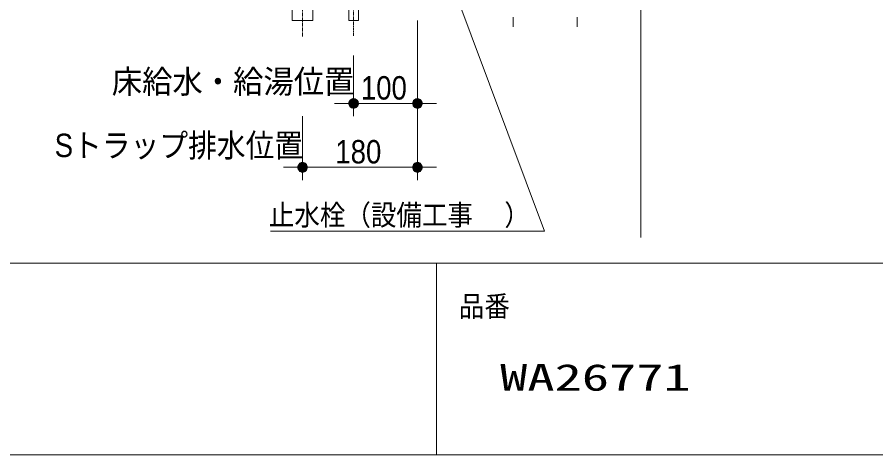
# Model space of a CAD drawing. Units: millimetres, scale not verified. Extents: x -6062 to 6062, y -3045 to 3045.
# Drawn here: x -1344 to 0, y -2770 to -2085 of the extents above; entities that cross this region are included whole.
import ezdxf
from ezdxf.enums import TextEntityAlignment as Align

# ---------------------------------------------------------------- set-up
doc = ezdxf.new("R2010")
doc.units = ezdxf.units.MM
doc.header["$LTSCALE"] = 20
doc.linetypes.add('CHAIN1', pattern=[8, 5, -1, 1, -1])
for name, color, linetype, lineweight in [('0-0_1図面枠', 7, 'Continuous', 9), ('0-1_2寸法-3', 7, 'Continuous', 9), ('0-2_2寸法-1', 7, 'Continuous', 9), ('0-3_0', 7, 'Continuous', 9), ('0-4_2寸法-2', 7, 'Continuous', 9), ('0-7_4給排水', 7, 'Continuous', 9)]:
    doc.layers.add(name, color=color, linetype=linetype, lineweight=lineweight)
doc.styles.add('ＭＳ ゴシック', font='')
doc.styles.add('ＭＳ Ｐゴシック', font='')
doc.styles.get('ＭＳ ゴシック').set_extended_font_data('MS Gothic')
doc.styles.get('ＭＳ Ｐゴシック').set_extended_font_data('MS PGothic')

# ---------------------------------------------------------------- blocks, each defined once
blk = doc.blocks.new('グループ-2')
at = {"layer": '0-0_1図面枠'}
for p, q in [((-80000, -49400), (80000, -49400)), ((22000, -49400), (22000, -55400))]:
    blk.add_line(p, q, dxfattribs=at)
blk.add_lwpolyline([(-80000, 55400), (80000, 55400), (80000, -55400), (-80000, -55400)], close=True, dxfattribs=at)
blk = doc.blocks.new('図面枠')
at = {"layer": '0-0_1図面枠'}
blk.add_blockref('グループ-2', (0, 0), dxfattribs=at)
at = {"layer": '0-0_1図面枠', "style": 'ＭＳ ゴシック', "width": 0.9}
blk.add_text('品番', height=650.9, dxfattribs=at).set_placement((22696.5, -51268.3), align=Align.BOTTOM_LEFT)
blk = doc.blocks.new('グループ-4')
at = {"layer": '0-0_1図面枠'}
blk.add_line((28400, 41000), (28400, -48600), dxfattribs=at)
blk = doc.blocks.new('_Dot')
at = {"layer": '0-3_0'}
for p, q in [((-10, 0), (-20, 0)), ((9.78, 2), (-9.78, 2)), ((7.99, 6), (-7.99, 6)), ((9.16, -3.98), (-9.16, -3.98)), ((6, -7.98), (-6, -7.98))]:
    blk.add_line(p, q, dxfattribs=at)
for points in [[(10, 0), (9.92, 1.25), (9.69, 2.49), (9.3, 3.68), (8.76, 4.82), (8.09, 5.88), (7.29, 6.85), (6.37, 7.71), (5.36, 8.44), (4.26, 9.05), (3.09, 9.51), (1.87, 9.82), (0.63, 9.98), (-0.63, 9.98), (-1.87, 9.82), (-3.09, 9.51), (-4.26, 9.05), (-5.36, 8.44), (-6.37, 7.71), (-7.29, 6.85), (-8.09, 5.88), (-8.76, 4.82), (-9.3, 3.68), (-9.69, 2.49), (-9.92, 1.25), (-10, 0), (0, 0)], [(-10, 0), (-9.92, -1.25), (-9.69, -2.49), (-9.3, -3.68), (-8.76, -4.82), (-8.09, -5.88), (-7.29, -6.85), (-6.37, -7.71), (-5.36, -8.44), (-4.26, -9.05), (-3.09, -9.51), (-1.87, -9.82), (-0.63, -9.98), (0.63, -9.98), (1.87, -9.82), (3.09, -9.51), (4.26, -9.05), (5.36, -8.44), (6.37, -7.71), (7.29, -6.85), (8.09, -5.88), (8.76, -4.82), (9.3, -3.68), (9.69, -2.49), (9.92, -1.25), (10, 0), (0, 0)]]:
    blk.add_lwpolyline(points, close=True, dxfattribs=at)
blk = doc.blocks.new('グループ-55')
at = {"layer": '0-7_4給排水', "linetype": 'CHAIN1'}
blk.add_line((17800, -42300), (17800, -32000), dxfattribs=at)
at = {"layer": '0-7_4給排水'}
blk.add_lwpolyline([(17480, -41400), (18120, -41400), (18120, -41800), (17480, -41800)], close=True, dxfattribs=at)
blk = doc.blocks.new('グループ-56')
at = {"layer": '0-7_4給排水'}
blk.add_blockref('グループ-55', (0, 0), dxfattribs=at)
blk = doc.blocks.new('グループ-61')
at = {"layer": '0-7_4給排水', "linetype": 'CHAIN1'}
blk.add_line((19400, -40100), (19400, -42300), dxfattribs=at)
at = {"layer": '0-7_4給排水'}
blk.add_lwpolyline([(19200, -40600), (19200, -41200), (19600, -41200), (19600, -40600)], dxfattribs=at)
for points in [[(18800, -41200), (20000, -41200), (20000, -41400), (18800, -41400)], [(19250, -41400), (19550, -41400), (19550, -41800), (19250, -41800)], [(19250, -41400), (19550, -41400), (19550, -41800), (19250, -41800)]]:
    blk.add_lwpolyline(points, close=True, dxfattribs=at)

msp = doc.modelspace()

# ---------------------------------------------------------------- linework, layer by layer
at = {"layer": '0-1_2寸法-3'}
msp.add_lwpolyline([(-947.72, -2420), (-518.53, -2420), (-778.75, -1724.9)], dxfattribs=at)
at = {"layer": '0-2_2寸法-1'}
for p, q in [((-717.5, -2090), (-717.5, -2240)), ((-817.5, -2145), (-817.5, -2240)), ((-802.49, -2220), (-732.51, -2220)), ((-897.5, -2240), (-897.5, -2340)), ((-717.5, -2240), (-717.5, -2340)), ((-882.49, -2320), (-732.51, -2320))]:
    msp.add_line(p, q, dxfattribs=at)
at = {"layer": '0-4_2寸法-2'}
for p, q in [((-717.5, -2090), (-717.5, -2240)), ((-567.5, -2085.01), (-567.5, -2100.01)), ((-467.5, -2085.01), (-467.5, -2100.01)), ((-817.5, -2145), (-817.5, -2240)), ((-832.51, -2220), (-847.51, -2220)), ((-817.5, -2220), (-717.5, -2220)), ((-702.49, -2220), (-687.49, -2220)), ((-897.5, -2240), (-897.5, -2340)), ((-717.5, -2240), (-717.5, -2340)), ((-912.51, -2320), (-927.51, -2320)), ((-897.5, -2320), (-717.5, -2320)), ((-702.49, -2320), (-687.49, -2320))]:
    msp.add_line(p, q, dxfattribs=at)

# ---------------------------------------------------------------- block references
at = {"layer": '0-0_1図面枠', "xscale": 0.05, "yscale": 0.05}
for name in ['図面枠', 'グループ-4']:
    msp.add_blockref(name, (-1787.5, 0), dxfattribs=at)
at = {"layer": '0-2_2寸法-1', "xscale": 0.7503418, "yscale": 0.7503418, "rotation": 180}
for p in [(-817.5, -2220), (-897.5, -2320)]:
    msp.add_blockref('_Dot', p, dxfattribs=at)
at = {"layer": '0-2_2寸法-1', "xscale": 0.7503418, "yscale": 0.7503418}
for p in [(-717.5, -2220), (-717.5, -2320)]:
    msp.add_blockref('_Dot', p, dxfattribs=at)
at = {"layer": '0-4_2寸法-2', "xscale": 0.7503418, "yscale": 0.7503418}
for p in [(-817.5, -2220), (-897.5, -2320)]:
    msp.add_blockref('_Dot', p, dxfattribs=at)
at = {"layer": '0-4_2寸法-2', "xscale": 0.7503418, "yscale": 0.7503418, "rotation": 180}
for p in [(-717.5, -2220), (-717.5, -2320)]:
    msp.add_blockref('_Dot', p, dxfattribs=at)
at = {"layer": '0-7_4給排水', "xscale": 0.05, "yscale": 0.05}
for name in ['グループ-56', 'グループ-61']:
    msp.add_blockref(name, (-1787.5, 0), dxfattribs=at)

# ---------------------------------------------------------------- texts
at = {"layer": '0-0_1図面枠', "style": 'ＭＳ ゴシック', "width": 1.5}
msp.add_text('WA26771', height=41.79, dxfattribs=at).set_placement((-587.98, -2682.24), align=Align.BOTTOM_LEFT)
at = {"layer": '0-1_2寸法-3', "style": 'ＭＳ ゴシック', "width": 0.9}
for s, p in [('止水栓（設備工事', (-950.23, -2420.67)), ('）', (-581.35, -2420.67))]:
    msp.add_text(s, height=32.55, dxfattribs=at).set_placement(p, align=Align.BOTTOM_LEFT)
at = {"layer": '0-2_2寸法-1', "style": 'ＭＳ Ｐゴシック', "width": 0.9}
for s, p in [('100', (-806.11, -2224.96)), ('180', (-846.11, -2324.96))]:
    msp.add_text(s, height=36.66, dxfattribs=at).set_placement(p, align=Align.BOTTOM_LEFT)
at = {"layer": '0-4_2寸法-2', "style": 'ＭＳ Ｐゴシック'}
for s, height, width, p in [('床給水・給湯位置', 36.66, 0.95, (-1196.31, -2215.12)), ('Sトラップ排水位置', 36.69, 0.9, (-1285.79, -2315.02))]:
    msp.add_text(s, height=height, dxfattribs=dict(at, width=width)).set_placement(p, align=Align.BOTTOM_LEFT)

doc.saveas('drawing.dxf')
